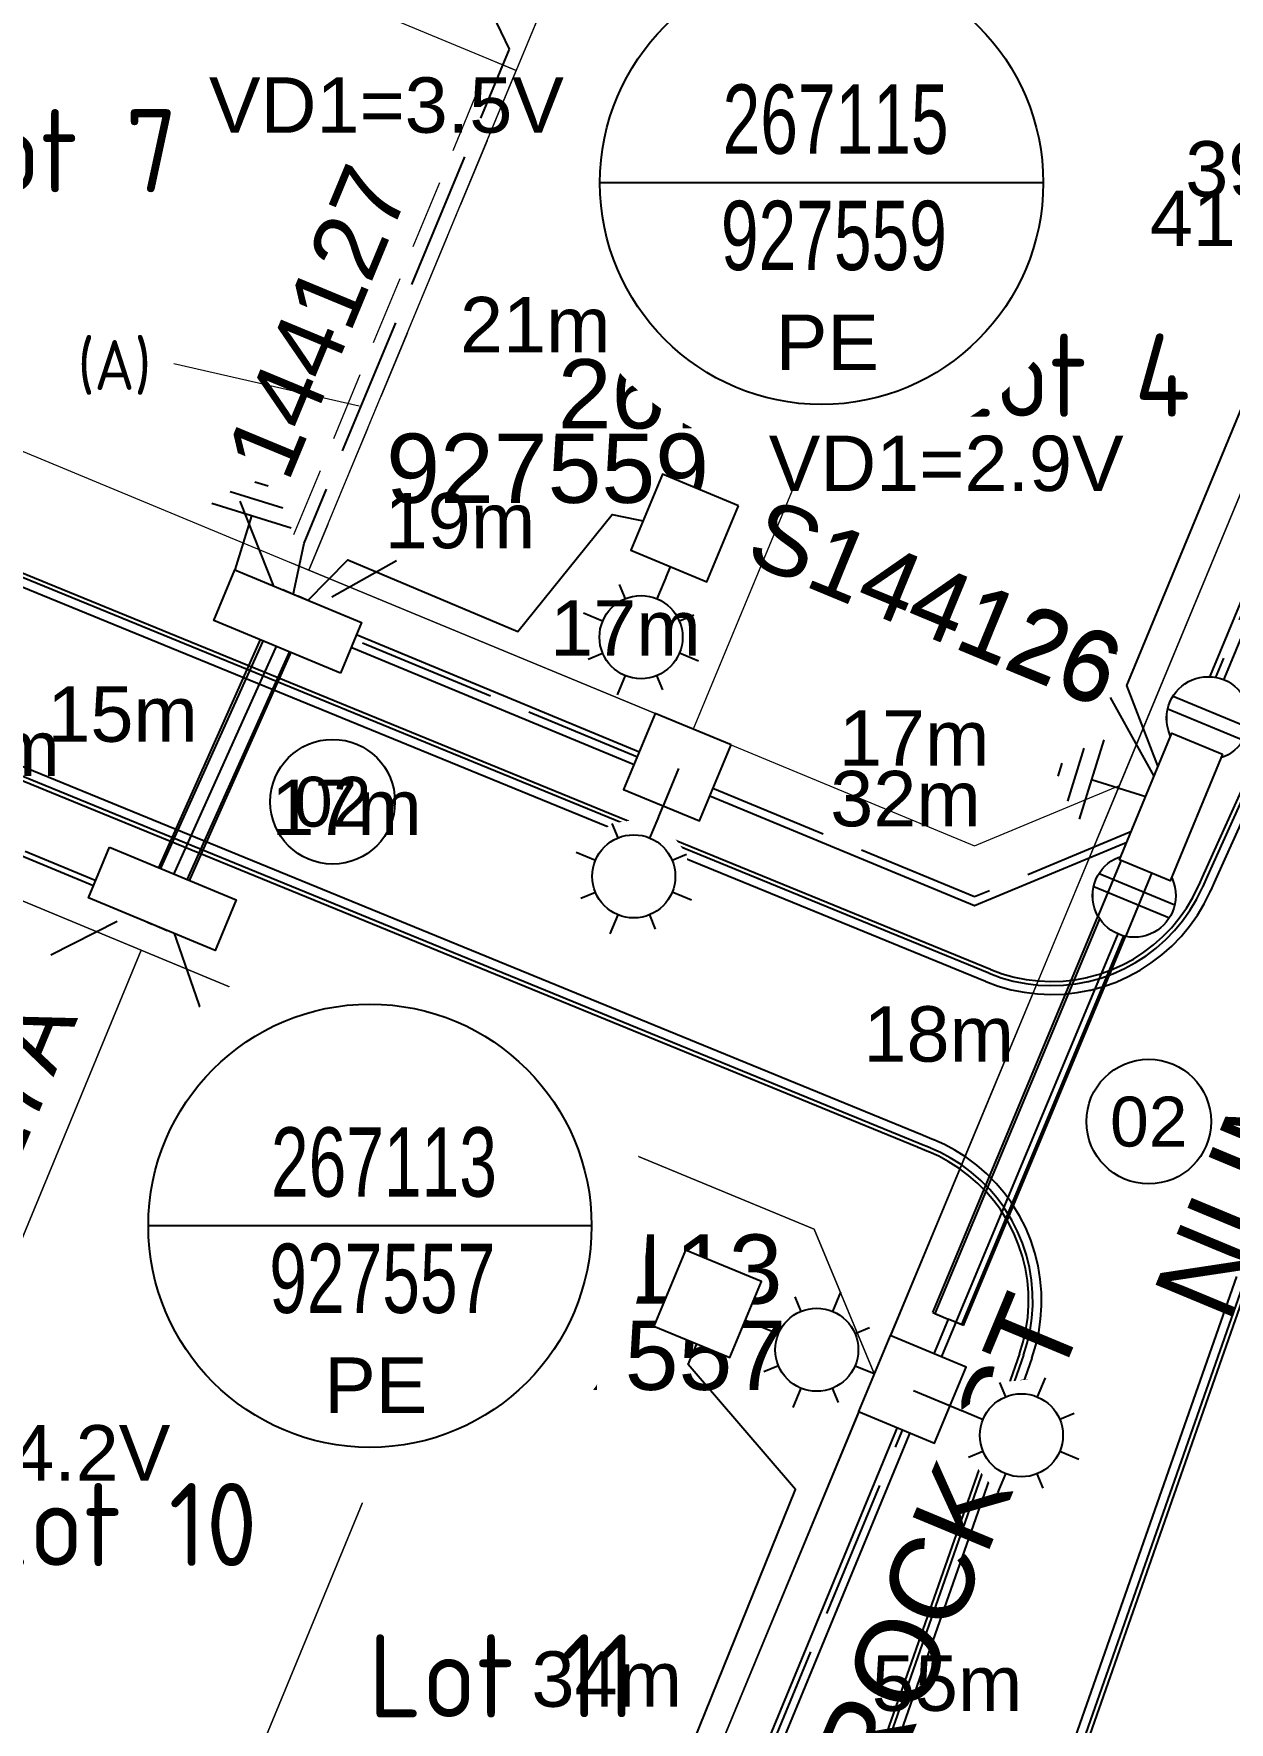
# Model space of a CAD drawing. Header units: metres. Extents: x 280551 to 281020, y 6140654 to 6141128.
# Drawn here: x 280735.3 to 280778.5, y 6140788.2 to 6140849.2 of the extents above; entities that cross this region are included whole.
import ezdxf
from ezdxf.enums import TextEntityAlignment as Align

# ---------------------------------------------------------------- set-up
doc = ezdxf.new("R2010")
doc.units = ezdxf.units.M
doc.linetypes.add('DASHED', pattern=[0.75, 0.5, -0.25])
doc.linetypes.add('IE Trench LV', pattern=[6.5, 5, -1.5])
doc.layers.get('0').update_dxf_attribs({"color": 6})
for name, color, linetype in [('_User Miscellaneous1', 251, 'Continuous'), ('_User Miscellaneous9', 7, 'Continuous'), ('Duct_SP_NEW', 2, 'Continuous'), ('Equip_LV_NEW', 2, 'Continuous'), ('Equip_SP_SL_NEW', 2, 'Continuous'), ('Mains_LV_New_R17', 2, 'Continuous'), ('Mains_LV_NEW_T84', 2, 'Continuous'), ('Mains_LV_NEW_T94', 2, 'Continuous'), ('Notes_LV_MISC', 7, 'Continuous'), ('Notes_SL_MISC', 7, 'Continuous'), ('Notes_SP_MISC', 7, 'Continuous'), ('Notes_SP_NEW', 2, 'Continuous'), ('Panels_LV_SL_NEW', 2, 'Continuous'), ('SupportsUG_SP_LV_SL_NEW', 2, 'Continuous'), ('Trench_SP_NEW', 2, 'Continuous')]:
    doc.layers.add(name, color=color, linetype=linetype)
for name, color, linetype, lineweight in [('Cadastre Developer_SP_NEW', 2, 'Continuous', 5), ('Cadastre Easements_SP_NEW', 2, 'Continuous', 5), ('Cadastre Roads_SP_EXT', 9, 'Continuous', 5), ('Cadastre Roads_SP_NEW', 2, 'Continuous', 5)]:
    doc.layers.add(name, color=color, linetype=linetype, lineweight=lineweight)
doc.styles.add('iecARIAL', font='arial.ttf', dxfattribs={"height": 2})
doc.styles.add('iecDevPlan', font='isocp.shx', dxfattribs={"height": 1.8})
doc.styles.add('LotNum', font='isocp.shx', dxfattribs={"height": 1.8})
doc.styles.add('POLE_LABEL', font='arial.ttf')
doc.styles.add('SL_LABEL', font='arial.ttf')
doc.styles.get("Standard").update_dxf_attribs({"font": 'arial.ttf'})
doc.linetypes.add('Cable 5', pattern='A,10,-1,["o",Standard,S=2,R=0,X=-1,Y=-0.7],-1e-05,["o",Standard,S=2,R=0,X=-0.2,Y=-0.7],-1.2', length=12.20001)
doc.linetypes.add('Cable New UG', pattern='A,7,-0.25,["x",Standard,S=2,R=0,X=0.2,Y=-0.8],-2.1', length=9.35)
doc.linetypes.add('IE Trench HV', pattern='A,7,-0.2,["/",Standard,S=3,R=0,X=0.6,Y=-1.4],-2.5', length=9.7)
doc.linetypes.add('IECLCABD1', pattern='A,5.25,-0.1,["o",Standard,S=2,R=0,X=1.5,Y=-0.7],-4', length=9.35)
doc.linetypes.add('IECLCABS2', pattern='A,7,-3,["//",Standard,S=1.5,R=0,X=-2.54,Y=-0.8],-0.001', length=10.001)

# ---------------------------------------------------------------- blocks, each defined once
blk = doc.blocks.new('DUCT_INDICATOR')
blk.add_circle((0, 0), 2.25)
blk.add_attdef('CODE', text='', height=1.8).set_placement((0, 0), align=Align.MIDDLE_CENTER)
at = {"flags": 1}
blk.add_attdef('Z', (0, 0), '', height=0.2, dxfattribs=at)
blk = doc.blocks.new('*U126')
for tag, flags, p in [('LEGEND', 9, (1.5, 0.6)), ('SUBURB', 9, (1.5, 0.2)), ('STREETNAME', 9, (1.5, 0)), ('PARENT', 9, (1.5, 0.4)), ('Z', 1, (1.5, -0.6)), ('LOCATION', 9, (1.5, -0.2)), ('NOTES', 9, (1.5, -0.4))]:
    blk.add_attdef(tag, text='', height=0.2, dxfattribs=dict(flags=flags)).set_placement(p, align=Align.MIDDLE_LEFT)
blk.add_wipeout([(-2.475, 3), (2.475, 3), (2.475, 1.02), (-2.475, 1.02)])
at = {"lineweight": -3}
blk.add_lwpolyline([(-2.475, 3), (2.475, 3), (2.475, 1.02), (-2.475, 1.02)], close=True, dxfattribs=at)
for tag, height, flags, p in [('ASSET_NUM', 2.5, 8, (2, 4)), ('STREET_CODE', 0.2, 9, (1.5, 2)), ('OWNED_BY', 0.2, 9, (1.5, 1.8)), ('OPERATED_BY', 0.2, 9, (1.5, 1.6)), ('STATE', 0.2, 9, (1.5, 1.2)), ('MAINTAINED_BY', 0.2, 9, (1.5, 1.4)), ('SUPPORT_TYPE', 0.2, 9, (1.5, 1)), ('USAGE', 0.2, 9, (1.5, 0.8))]:
    blk.add_attdef(tag, text='', height=height, dxfattribs=dict(flags=flags)).set_placement(p, align=Align.MIDDLE_LEFT)
blk = doc.blocks.new('*U159')
for tag, height, flags, p in [('ASSET_NUM', 2.5, 8, (2, 4)), ('STREET_CODE', 0.2, 9, (1.5, 2)), ('OWNED_BY', 0.2, 9, (1.5, 1.8)), ('OPERATED_BY', 0.2, 9, (1.5, 1.6))]:
    blk.add_attdef(tag, text='', height=height, dxfattribs=dict(flags=flags)).set_placement(p, align=Align.MIDDLE_LEFT)
blk.add_wipeout([(-2.475, 0.99), (2.475, 0.99), (2.475, -0.99), (-2.475, -0.99)])
at = {"lineweight": -3}
blk.add_lwpolyline([(-2.475, 0.99), (2.475, 0.99), (2.475, -0.99), (-2.475, -0.99)], close=True, dxfattribs=at)
for tag, flags, p in [('STATE', 9, (1.5, 1.2)), ('MAINTAINED_BY', 9, (1.5, 1.4)), ('SUPPORT_TYPE', 9, (1.5, 1)), ('USAGE', 9, (1.5, 0.8)), ('LEGEND', 9, (1.5, 0.6)), ('SUBURB', 9, (1.5, 0.2)), ('STREETNAME', 9, (1.5, 0)), ('PARENT', 9, (1.5, 0.4)), ('Z', 1, (1.5, -0.6)), ('LOCATION', 9, (1.5, -0.2)), ('NOTES', 9, (1.5, -0.4))]:
    blk.add_attdef(tag, text='', height=0.2, dxfattribs=dict(flags=flags)).set_placement(p, align=Align.MIDDLE_LEFT)
blk = doc.blocks.new('*U177')
for tag, p, flags in [('CONSTRUCTED_VOLTAGE', (0.889, -2.374), 9), ('NO_PHASES', (0.881, -2.099), 9), ('ACTUAL_STATUS', (0.903, -2.609), 9), ('OPERATED_BY', (0.865, -3.08), 9), ('MAINTAINED_BY', (0.889, -2.845), 9), ('ORIENTATION', (0.871, -3.617), 9), ('OWNED_BY', (0.879, -3.371), 9), ('STATE', (0.863, -4.313), 9), ('USAGE', (0.883, -3.864), 9), ('NOTES', (0.883, -4.064), 1), ('SWITCH_TYPE', (0.863, -4.557), 9), ('Z', (0.874, -5.059), 9), ('LEGEND', (0.874, -4.819), 9)]:
    blk.add_attdef(tag, p, '', height=0.2, dxfattribs=dict(flags=flags))
blk.add_wipeout([(-1.056, 1.057), (-1.18, 0.916), (-1.286, 0.761), (-1.371, 0.594), (-1.435, 0.417), (-1.476, 0.234), (-1.493, 0.047), (-1.487, -0.14), (-1.458, -0.326), (-1.406, -0.506), (-1.331, -0.678), (-1.236, -0.839), (-1.121, -0.988), (-0.988, -1.12), (-0.84, -1.235), (-0.679, -1.331), (-0.506, -1.406), (-0.326, -1.458), (-0.141, -1.487), (0.047, -1.493), (0.233, -1.476), (0.416, -1.435), (0.593, -1.371), (0.76, -1.286), (0.915, -1.181), (1.056, -1.057), (1.18, -0.916), (1.286, -0.761), (1.371, -0.594), (1.435, -0.417), (1.476, -0.234), (1.493, -0.047), (1.487, 0.14), (1.458, 0.326), (1.406, 0.506), (1.331, 0.678), (1.236, 0.839), (1.121, 0.988), (0.988, 1.12), (0.84, 1.235), (0.679, 1.331), (0.506, 1.406), (0.326, 1.458), (0.141, 1.487), (-0.047, 1.493), (-0.233, 1.476), (-0.416, 1.435), (-0.593, 1.371), (-0.76, 1.286), (-0.915, 1.181)])
for p, q in [((-0.25, -1.479), (-0.25, 1.479)), ((0.25, -1.479), (0.25, 1.479))]:
    blk.add_line(p, q)
blk.add_circle((0, 0), 1.5)
at = {"flags": 9}
blk.add_attdef('TYPE', text='', height=0.2, dxfattribs=at).set_placement((0.881, -1.447), align=Align.MIDDLE_LEFT)
blk.add_attdef('OPERATING_VOLTAGE', (0.891, -1.822), '', height=0.2, dxfattribs=at)
blk = doc.blocks.new('PANEL_NEW')
at = {"layer": 'Panels_LV_SL_NEW'}
h = blk.add_hatch(color=256, dxfattribs=at)
h.paths.add_polyline_path([(-0.8, -0.32), (0.8, -0.32), (0.8, 0.32), (-0.8, 0.32)])
h.paths.add_polyline_path([(-0.72, 0.24), (0.72, 0.24), (0.72, -0.24), (-0.72, -0.24)], flags=16)
for points in [[(-0.8, -0.32), (0.8, -0.32), (0.8, 0.32), (-0.8, 0.32)], [(-0.72, -0.24), (0.72, -0.24), (0.72, 0.24), (-0.72, 0.24)]]:
    blk.add_lwpolyline(points, close=True)
for tag, flags, p in [('CONNECTOR_TYPE', 9, (1.5, 0)), ('OPERATING_VOLTAGE', 9, (1.5, -0.6)), ('CONSTRUCTED_VOLTAGE', 9, (1.5, -0.2)), ('NO_PHASES', 9, (1.5, -0.4)), ('ORIENTATION', 9, (1.5, -0.8)), ('OWNED_BY', 9, (1.5, -1)), ('OPERATED_BY', 9, (1.5, -1.2)), ('STATE', 9, (1.5, -1.6)), ('USAGE', 9, (1.5, -1.8)), ('MAINTAINED_BY', 9, (1.5, -1.4)), ('Z', 1, (1.5, -2.2)), ('NOTES', 9, (1.5, -2))]:
    blk.add_attdef(tag, text='', height=0.2, dxfattribs=dict(flags=flags)).set_placement(p, align=Align.MIDDLE_LEFT)
blk = doc.blocks.new('*U150')
blk.add_blockref('*U159', (0, 2.01))
for tag, flags, p in [('STREET_CODE', 9, (1.5, 0)), ('OWNED_BY', 9, (1.5, -0.2)), ('OPERATED_BY', 9, (1.5, -0.4)), ('MAINTAINED_BY', 9, (1.5, -0.6)), ('STATE', 9, (1.5, -0.8)), ('SUPPORT_TYPE', 9, (1.5, -1)), ('USAGE', 9, (1.5, -1.2)), ('SUBURB', 9, (1.5, -1.8)), ('LEGEND', 9, (1.5, -1.4)), ('PARENT', 9, (1.5, -1.6)), ('STREETNAME', 9, (1.5, -2)), ('LOCATION', 9, (1.5, -2.2)), ('NOTES', 9, (1.5, -2.4)), ('Z', 1, (1.5, -2.6))]:
    blk.add_attdef(tag, text='', height=0.2, dxfattribs=dict(flags=flags)).set_placement(p, align=Align.MIDDLE_LEFT)
for name, p in [('*U177', (-3.471, 2.024)), ('*U177', (3.471, 2.01)), ('PANEL_NEW', (0, 2.01))]:
    blk.add_blockref(name, p)
at = {"flags": 8}
blk.add_attdef('ASSET_NUM', text='', height=2.5, dxfattribs=at).set_placement((2, 4.781), align=Align.MIDDLE_LEFT)
blk = doc.blocks.new('Earth')
for p, q in [((0, -2.044), (0, 0)), ((-1.5, -2.044), (1.5, -2.044)), ((-1, -2.644), (1, -2.644)), ((-0.25, -3.244), (0.25, -3.244))]:
    blk.add_line(p, q)
blk = doc.blocks.new('COLUMN_NEW')
for tag, height, flags, p in [('ASSET_NUM', 2.5, 8, (2, 2)), ('STREETNAME', 0.2, 9, (1.5, -2)), ('LOCATION', 0.2, 9, (1.5, -2.2)), ('NOTES', 0.2, 9, (1.5, -2.4)), ('Z', 0.2, 1, (1.5, -2.8)), ('LABEL_ALIGNMENT', 0.2, 9, (1.5, -2.6))]:
    blk.add_attdef(tag, text='', height=height, dxfattribs=dict(flags=flags)).set_placement(p, align=Align.MIDDLE_LEFT)
blk.add_wipeout([(-1.485, -1.485), (1.485, -1.485), (1.485, 1.485), (-1.485, 1.485)])
at = {"lineweight": -3}
blk.add_lwpolyline([(-1.485, -1.485), (1.485, -1.485), (1.485, 1.485), (-1.485, 1.485)], close=True, dxfattribs=at)
at = {"style": 'POLE_LABEL', "flags": 9}
blk.add_attdef('STRUCTURE_PLANT_NUMBER', text='', height=0.2, dxfattribs=at).set_placement((1.5, 0.242), align=Align.MIDDLE_LEFT)
at = {"flags": 9}
for tag, p in [('STREET_CODE', (1.5, 0)), ('OWNED_BY', (1.5, -0.4)), ('OPERATED_BY', (1.5, -0.6)), ('COLUMN_TYPE', (1.5, -0.2)), ('STATE', (1.5, -1)), ('USAGE', (1.5, -1.2)), ('MAINTAINED_BY', (1.5, -0.8)), ('SUBURB', (1.5, -1.8)), ('LEGEND', (1.5, -1.4)), ('PARENT', (1.5, -1.6))]:
    blk.add_attdef(tag, text='', height=0.2, dxfattribs=at).set_placement(p, align=Align.MIDDLE_LEFT)
blk = doc.blocks.new('SL_LANTERN_NEW')
blk.add_line((0, 0), (0, 0))
for tag, p, flags in [('Z', (0, 0), 1), ('OPERATED_BY', (0, -9.607), 9)]:
    blk.add_attdef(tag, p, '', height=0.2, dxfattribs=dict(flags=flags))
at = {"style": 'SL_LABEL', "flags": 9}
blk.add_attdef('STREET_CODE', text='', height=0.2, dxfattribs=at).set_placement((0, -0.2), align=Align.MIDDLE_LEFT)
for tag, height, flags, p in [('CONSTRUCTED_VOLTAGE', 0.2, 9, (0, -0.4)), ('CONTROL_TYPE', 0.2, 9, (0, -0.6)), ('LANTERN_PURPOSE', 0.2, 9, (0, -0.8)), ('LANTERN_TYPE', 0.2, 9, (0, -1)), ('NO_PHASES', 0.2, 9, (0, -1.2)), ('OPERATING_VOLTAGE', 0.2, 9, (0, -1.4)), ('ORIENTATION', 0.2, 9, (0, -1.6)), ('OWNED_BY', 0.2, 9, (0, -1.8)), ('LNUMBER', 2.5, 8, (1.2, -2.8)), ('STATE', 0.2, 9, (0, -2)), ('CEXIST', 0.2, 9, (0, -2.4)), ('USAGE', 0.2, 9, (0, -2.2)), ('CNEW', 0.2, 9, (0, -2.6)), ('CNUMBER', 0.2, 9, (0, -2.8)), ('CREMOVE', 0.2, 9, (0, -3)), ('CREPLACE', 0.2, 9, (0, -3.2)), ('LKINGHEIGHT', 0.2, 9, (0, -3.4)), ('LBRACKET', 0.2, 9, (0, -3.6)), ('LBRACKETVOCAB', 0.2, 9, (0, -3.8)), ('LCATEGORY', 0.2, 9, (0, -4)), ('LCHARGE1', 0.2, 9, (0, -4.2)), ('LCHARGE1PERCENT', 0.2, 9, (0, -4.4)), ('LCHARGE2', 0.2, 9, (0, -4.6)), ('LCHARGE2PERCENT', 0.2, 9, (0, -4.8)), ('LCHARGE3', 0.2, 9, (0, -5)), ('LCHARGE3PERCENT', 0.2, 9, (0, -5.2)), ('LEXIST', 0.2, 9, (0, -5.4)), ('LLAMP', 0.2, 9, (0, -5.6)), ('LLAMPVOCAB', 0.2, 9, (0, -5.8)), ('LMAST', 0.2, 9, (0, -6)), ('LMASTVOCAB', 0.2, 9, (0, -6.2)), ('LNEW', 0.2, 9, (0, -6.4)), ('LANTNUMBER', 0.2, 9, (0, -6.6)), ('LOUTREACH', 0.2, 9, (0, -7)), ('LOUTREACHVOCAB', 0.2, 9, (0, -7.2)), ('LRATECODE', 0.2, 9, (0, -7.4)), ('LREMOVE', 0.2, 9, (0, -7.6)), ('LREPLACE', 0.2, 9, (0, -7.8)), ('LTYPE', 0.2, 9, (0, -8)), ('SUBURB', 0.2, 9, (0, -8.6)), ('LTYPEVOCAB', 0.2, 9, (0, -8.2)), ('LEGEND', 0.2, 9, (0, -8.4)), ('STREETNAME', 0.2, 9, (0, -8.8)), ('LOCATION', 0.2, 9, (0, -9)), ('NOTES', 0.2, 9, (0, -9.2)), ('MAINTAINED_BY', 0.2, 9, (0, -9.863))]:
    blk.add_attdef(tag, text='', height=height, dxfattribs=dict(flags=flags)).set_placement(p, align=Align.MIDDLE_LEFT)
blk.add_wipeout([(0, 6.468), (1.458, 5.676), (2.25, 4.218), (1.458, 2.759), (0, 1.865), (-1.459, 2.759), (-2.25, 4.218), (-1.459, 5.676)])
for p, q in [((0, 5.718), (0, 6.468)), ((-1.459, 5.676), (-1.061, 5.278)), ((1.458, 5.676), (1.06, 5.278)), ((-2.25, 4.218), (-1.5, 4.218)), ((1.5, 4.218), (2.25, 4.218)), ((-1.459, 2.759), (-1.061, 3.157)), ((1.458, 2.759), (1.06, 3.157)), ((0, 0), (0, 2.721))]:
    blk.add_line(p, q)
blk.add_circle((0, 4.218), 1.5)
at = {"style": 'SL_LABEL', "flags": 8}
blk.add_attdef('ASSET_NUM', text='', height=2.5, dxfattribs=at).set_placement((2, 2), align=Align.MIDDLE_LEFT)
blk = doc.blocks.new('SLANTERN_NUM_NEW')
blk.add_line((0, 0), (8, 0))
at = {"flags": 1}
blk.add_attdef('Z', (0, 0), '', height=0.2, dxfattribs=at)
blk.add_wipeout([(-0.314, 10), (-0.942, 9.961), (-1.565, 9.882), (-2.183, 9.764), (-2.791, 9.608), (-3.389, 9.413), (-3.973, 9.182), (-4.542, 8.914), (-5.093, 8.612), (-5.624, 8.275), (-6.132, 7.905), (-6.616, 7.505), (-7.075, 7.075), (-7.505, 6.616), (-7.905, 6.132), (-8.275, 5.624), (-8.612, 5.093), (-8.914, 4.542), (-9.182, 3.973), (-9.413, 3.389), (-9.608, 2.791), (-9.764, 2.183), (-9.882, 1.565), (-9.961, 0.942), (-10, 0.314), (-10, -0.314), (-9.961, -0.942), (-9.882, -1.565), (-9.764, -2.183), (-9.608, -2.791), (-9.413, -3.389), (-9.182, -3.973), (-8.914, -4.542), (-8.612, -5.093), (-8.275, -5.624), (-7.905, -6.132), (-7.505, -6.616), (-7.075, -7.075), (-6.616, -7.505), (-6.132, -7.905), (-5.624, -8.275), (-5.093, -8.612), (-4.542, -8.914), (-3.973, -9.182), (-3.389, -9.413), (-2.791, -9.608), (-2.183, -9.764), (-1.565, -9.882), (-0.942, -9.961), (-0.314, -10), (0.314, -10), (0.942, -9.961), (1.565, -9.882), (2.183, -9.764), (2.791, -9.608), (3.389, -9.413), (3.973, -9.182), (4.542, -8.914), (5.093, -8.612), (5.624, -8.275), (6.132, -7.905), (6.616, -7.505), (7.075, -7.075), (7.505, -6.616), (7.905, -6.132), (8.275, -5.624), (8.612, -5.093), (8.914, -4.542), (9.182, -3.973), (9.413, -3.389), (9.608, -2.791), (9.764, -2.183), (9.882, -1.565), (9.961, -0.942), (10, -0.314), (10, 0.314), (9.961, 0.942), (9.882, 1.565), (9.764, 2.183), (9.608, 2.791), (9.413, 3.389), (9.182, 3.973), (8.914, 4.542), (8.612, 5.093), (8.275, 5.624), (7.905, 6.132), (7.505, 6.616), (7.075, 7.075), (6.616, 7.505), (6.132, 7.905), (5.624, 8.275), (5.093, 8.612), (4.542, 8.914), (3.973, 9.182), (3.389, 9.413), (2.791, 9.608), (2.183, 9.764), (1.565, 9.882), (0.942, 9.961), (0.314, 10)])
at = {"linetype": 'Continuous'}
blk.add_line((8, 0), (-8, 0), dxfattribs=at)
blk.add_circle((0, 0), 8, dxfattribs=at)
at = {"width": 0.7}
for tag, p in [('SNUMBER', (0.505, 1.051)), ('CNUMBER', (0.444, -3.148))]:
    blk.add_attdef(tag, text='', height=2.5, dxfattribs=at).set_placement(p, align=Align.CENTER)
at = {"layer": 'Notes_LV_MISC', "linetype": 'IECLCABD1', "insert": (-1.654, -4.754), "char_height": 2, "attachment_point": 1, "style": 'iecARIAL'}
blk.add_mtext_dynamic_manual_height_columns('PE', width=3.96525, gutter_width=10, heights=[0], dxfattribs=at)

msp = doc.modelspace()

# ---------------------------------------------------------------- linework, layer by layer
at = {"layer": '_User Miscellaneous1', "linetype": 'Continuous', "elevation": 9999}
for points in [[(280803.89495, 6140877.17912), (280777.91127, 6140819.68255), (280777.52938, 6140818.83106), (280777.34848, 6140818.4231), (280777.34436, 6140818.41375)], [(280804.02809, 6140877.10949), (280778.04796, 6140819.62078), (280777.66643, 6140818.77007), (280777.48569, 6140818.36248), (280777.48157, 6140818.35314)], [(280804.32324, 6140876.98557), (280778.33956, 6140819.489), (280777.95878, 6140818.63995), (280777.7784, 6140818.23316), (280777.77428, 6140818.22385)], [(280769.78564, 6140815.25042), (280770.21548, 6140815.09354), (280770.65611, 6140814.97015), (280771.10492, 6140814.88098), (280771.55925, 6140814.82657), (280772.01642, 6140814.80724), (280772.47373, 6140814.82309), (280772.91734, 6140814.87237), (280773.356, 6140814.95477), (280773.37793, 6140814.95979), (280773.81949, 6140815.07982), (280774.25051, 6140815.23343), (280774.66846, 6140815.41971), (280775.07086, 6140815.63755), (280775.45532, 6140815.88568), (280775.81958, 6140816.16261), (280776.16148, 6140816.46672), (280776.479, 6140816.79621), (280776.77027, 6140817.14912), (280777.03355, 6140817.52337), (280777.26729, 6140817.91674), (280777.47011, 6140818.32692), (280777.48174, 6140818.35307)], [(280769.84244, 6140815.38925), (280770.26145, 6140815.23632), (280770.69097, 6140815.11604), (280771.12847, 6140815.02912), (280771.57135, 6140814.97609), (280772.01699, 6140814.95724), (280772.46277, 6140814.97269), (280772.8952, 6140815.02073), (280773.3228, 6140815.10105), (280773.34418, 6140815.10594), (280773.7746, 6140815.22295), (280774.19476, 6140815.37269), (280774.60217, 6140815.55427), (280774.99443, 6140815.76662), (280775.3692, 6140816.00849), (280775.72428, 6140816.27844), (280776.05756, 6140816.57489), (280776.36707, 6140816.89606), (280776.65099, 6140817.24008), (280776.90764, 6140817.60489), (280777.13548, 6140817.98835), (280777.33319, 6140818.38818), (280777.34453, 6140818.41368)], [(280769.66444, 6140814.95426), (280770.1174, 6140814.78894), (280770.58173, 6140814.65891), (280771.05468, 6140814.56495), (280771.53344, 6140814.50762), (280772.0152, 6140814.48724), (280772.4971, 6140814.50395), (280772.96457, 6140814.55588), (280773.42683, 6140814.64271), (280773.44994, 6140814.648), (280773.91524, 6140814.77448), (280774.36945, 6140814.93635), (280774.80987, 6140815.13265), (280775.23391, 6140815.36221), (280775.63905, 6140815.62368), (280776.0229, 6140815.91551), (280776.38319, 6140816.23597), (280776.71779, 6140816.58318), (280777.02472, 6140816.95507), (280777.30216, 6140817.34945), (280777.54847, 6140817.76398), (280777.7622, 6140818.19621), (280777.77445, 6140818.22377)], [(280771.32826, 6140801.36289), (280771.47016, 6140801.82372), (280771.57623, 6140802.2941), (280771.64583, 6140802.77124), (280771.67857, 6140803.25232), (280771.67424, 6140803.73449), (280771.63286, 6140804.2149), (280771.55469, 6140804.69071), (280771.44019, 6140805.1591), (280771.29003, 6140805.61732), (280771.10511, 6140806.06263), (280770.88651, 6140806.49242), (280770.63552, 6140806.90414), (280770.57831, 6140806.98885), (280770.32203, 6140807.33552), (280770.04253, 6140807.66376), (280769.70403, 6140808.00716), (280769.34014, 6140808.32353), (280768.95302, 6140808.611), (280768.54494, 6140808.86787), (280768.17171, 6140809.06677), (280767.78591, 6140809.24005)], [(280770.88472, 6140801.51837), (280771.01599, 6140801.94466), (280771.1141, 6140802.37978), (280771.17849, 6140802.82115), (280771.20877, 6140803.26617), (280771.20476, 6140803.71219), (280771.16649, 6140804.15659), (280771.09418, 6140804.59674), (280770.98827, 6140805.03002), (280770.84936, 6140805.45389), (280770.6783, 6140805.86582), (280770.47608, 6140806.2634), (280770.24391, 6140806.64425), (280770.19099, 6140806.72261), (280769.95392, 6140807.04329), (280769.69537, 6140807.34693), (280769.38225, 6140807.66458), (280769.04563, 6140807.95724), (280768.68753, 6140808.22316), (280768.31005, 6140808.46078), (280767.96479, 6140808.64477), (280767.60791, 6140808.80506)], [(280771.02628, 6140801.46875), (280771.16093, 6140801.90607), (280771.26159, 6140802.35244), (280771.32764, 6140802.80522), (280771.35871, 6140803.26175), (280771.3546, 6140803.71931), (280771.31533, 6140804.1752), (280771.24116, 6140804.62673), (280771.1325, 6140805.07122), (280770.99, 6140805.50605), (280770.81451, 6140805.92864), (280770.60707, 6140806.33649), (280770.3689, 6140806.7272), (280770.3146, 6140806.80758), (280770.0714, 6140807.13656), (280769.80617, 6140807.44804), (280769.48494, 6140807.77392), (280769.13963, 6140808.07414), (280768.77226, 6140808.34694), (280768.38501, 6140808.5907), (280768.03083, 6140808.77945), (280767.66472, 6140808.94389)]]:
    msp.add_lwpolyline(points, dxfattribs=at)
at = {"layer": '_User Miscellaneous9'}
for p, q in [((280739.01515, 6140817.27261), (280744.29102, 6140829.10855)), ((280744.29102, 6140829.10855), (280744.83904, 6140828.86427)), ((280745.38706, 6140828.61998), (280744.83904, 6140828.86427)), ((280740.11119, 6140816.78405), (280745.38706, 6140828.61998)), ((280739.01515, 6140817.27261), (280739.56317, 6140817.02833)), ((280740.11119, 6140816.78405), (280739.56317, 6140817.02833))]:
    msp.add_line(p, q, dxfattribs=at)
at = {"layer": 'Cadastre Developer_SP_NEW', "color": 2}
for points in [[(280727.09395, 6140874.49995), (280746.77976, 6140866.35215), (280758.4678, 6140861.69365), (280752.71627, 6140847.84014), (280721.49225, 6140860.78822)], [(280721.49225, 6140860.78822), (280715.76137, 6140846.76031), (280726.34988, 6140848.19097), (280727.86967, 6140837.01354), (280745.22976, 6140829.80646), (280752.71627, 6140847.84014)], [(280726.44911, 6140785.28167), (280712.59328, 6140791.02765), (280725.31627, 6140821.83225), (280739.17208, 6140816.08628)]]:
    msp.add_lwpolyline(points, close=True, dxfattribs=at)
at = {"layer": 'Cadastre Easements_SP_NEW', "color": 2}
msp.add_line((280747.04308, 6140835.72486), (280740.3601, 6140837.25051), dxfattribs=at)
at = {"layer": 'Cadastre Easements_SP_NEW', "color": 2, "linetype": 'DASHED', "ltscale": 5, "flags": 128}
msp.add_lwpolyline([(280751.79282, 6140848.22309), (280752.71627, 6140847.84014), (280745.22976, 6140829.80646), (280744.31327, 6140830.18694), (280751.79282, 6140848.22309)], dxfattribs=at)
at = {"layer": 'Duct_SP_NEW'}
for p, q in [((280744.10504, 6140828.44904), (280739.34901, 6140817.86983)), ((280744.10504, 6140828.44904), (280744.57931, 6140828.23582)), ((280745.05359, 6140828.0226), (280744.57931, 6140828.23582)), ((280745.05359, 6140828.0226), (280740.29757, 6140817.44339)), ((280774.73953, 6140819.54595), (280767.82774, 6140802.97145)), ((280774.73953, 6140819.54595), (280775.21948, 6140819.34581)), ((280775.69942, 6140819.14567), (280768.78762, 6140802.57117)), ((280775.69942, 6140819.14567), (280775.21948, 6140819.34581)), ((280739.34901, 6140817.86983), (280739.82329, 6140817.65661)), ((280740.29757, 6140817.44339), (280739.82329, 6140817.65661)), ((280767.82774, 6140802.97145), (280768.30768, 6140802.77131)), ((280768.78762, 6140802.57117), (280768.30768, 6140802.77131))]:
    msp.add_line(p, q, dxfattribs=at)
at = {"layer": 'Mains_LV_New_R17', "linetype": 'Cable 5'}
for points in [[(280790.62156, 6140856.9959), (280775.87909, 6140821.45026)], [(280722.85655, 6140824.47852), (280739.74684, 6140817.4718)]]:
    msp.add_lwpolyline(points, dxfattribs=at)
at = {"layer": 'Mains_LV_NEW_T94', "color": 2, "linetype": 'IECLCABS2', "flags": 128}
msp.add_lwpolyline([(280744.46415, 6140827.9588), (280739.94276, 6140817.94267), (280739.94276, 6140817.94267)], dxfattribs=at)
at = {"layer": 'Notes_SL_MISC', "linetype": 'Cable 5'}
for points in [[(280776.4668, 6140821.21113), (280774.75255, 6140825.64321), (280786.25597, 6140853.44726), (280782.392, 6140857.96128), (280783.2665, 6140860.07001)], [(280722.85655, 6140824.47852), (280739.74684, 6140817.4718)]]:
    msp.add_lwpolyline(points, dxfattribs=at)
at = {"layer": 'Trench_SP_NEW', "linetype": 'IE Trench LV', "flags": 128}
for points in [[(280800.65194, 6140880.65982), (280787.75026, 6140849.55018), (280775.82918, 6140820.80786)], [(280744.4598, 6140827.94978), (280745.05663, 6140830.77285), (280752.47714, 6140848.61093), (280751.57299, 6140850.49388)], [(280742.74427, 6140832.29436), (280744.4598, 6140827.94978), (280748.3987, 6140830.14693)], [(280776.35183, 6140821.25884), (280776.35183, 6140821.25884), (280774.16621, 6140825.20415)], [(280722.98171, 6140824.6408), (280739.82329, 6140817.65661)], [(280741.47579, 6140813.53038), (280739.94276, 6140817.94267), (280735.91575, 6140815.91153)]]:
    msp.add_lwpolyline(points, dxfattribs=at)

# ---------------------------------------------------------------- block references
at = {"layer": 'Notes_LV_MISC', "color": 2, "lineweight": 0, "rotation": 162.7074081196487}
msp.add_blockref('Earth', (280742.55283, 6140829.81235), dxfattribs=at)
at = {"layer": 'Notes_SL_MISC', "linetype": 'IE Trench LV'}
ref = msp.add_blockref('SL_LANTERN_NEW', (280758.83642, 6140831.28039), dxfattribs=dict(at, rotation=157.476))
ref.add_attrib('ASSET_NUM', '267115', dxfattribs={"layer": '0', "height": 2.5, "style": 'SL_LABEL'}).set_placement((280754.47758, 6140844.80093), align=Align.MIDDLE_LEFT)
ref = msp.add_blockref('SL_LANTERN_NEW', (280759.66692, 6140803.27827), dxfattribs=dict(at, rotation=247.4759999339418))
ref.add_attrib('ASSET_NUM', '267113', dxfattribs={"layer": '0', "height": 2.5, "style": 'SL_LABEL'}).set_placement((280743.28575, 6140807.66248), align=Align.MIDDLE_LEFT)
at = {"layer": 'Notes_SP_NEW'}
for p in [(280746.089, 6140821.44542), (280775.54786, 6140809.89936)]:
    msp.add_blockref('DUCT_INDICATOR', p, dxfattribs=at).add_auto_attribs({'CODE': '02'})

# ---------------------------------------------------------------- texts
at = {"layer": 'Cadastre Developer_SP_NEW', "color": 2, "linetype": 'IE Trench HV', "style": 'LotNum'}
for s, p in [('Lot 7', (280736.06546, 6140844.94622)), ('Lot 4', (280772.55736, 6140836.8407)), ('Lot 10', (280738.28355, 6140795.35336)), ('Lot 11', (280752.21041, 6140789.89094))]:
    msp.add_text(s, height=3, dxfattribs=at).set_placement(p, align=Align.MIDDLE_CENTER)
at = {"layer": 'Cadastre Easements_SP_NEW', "color": 2, "style": 'iecDevPlan'}
msp.add_text('(A)', height=1.8, dxfattribs=at).set_placement((280738.21494, 6140837.20927), align=Align.MIDDLE_CENTER)
at = {"layer": 'Cadastre Roads_SP_EXT'}
msp.add_text('NUMROCK ST', height=3, rotation=67.428284, dxfattribs=at).set_placement((280778.43153, 6140802.54216))
at = {"layer": 'Notes_LV_MISC', "linetype": 'Cable New UG', "char_height": 2, "attachment_point": 1, "style": 'iecARIAL'}
for s, insert in [('41m', (280775.58681, 6140843.50167)), ('21m', (280730.80894, 6140824.37015)), ('17m', (280743.87356, 6140822.24316)), ('VD1=4.2V', (280727.41691, 6140798.94096)), ('34m', (280753.26554, 6140790.77578)), ('55m', (280765.54964, 6140790.62721))]:
    msp.add_mtext_dynamic_manual_height_columns(s, width=4.5646651, gutter_width=10, heights=[0], dxfattribs=dict(at, insert=insert))
at = {"layer": 'Notes_SP_MISC', "color": 2, "char_height": 2, "attachment_point": 1, "style": 'iecARIAL'}
for s, insert in [('39m', (280776.86622, 6140845.28895)), ('15m', (280735.79056, 6140825.60823)), ('18m', (280765.24942, 6140814.06216))]:
    msp.add_mtext_dynamic_manual_height_columns(s, width=2.9006178, gutter_width=10, heights=[0], dxfattribs=dict(at, insert=insert))

# ---------------------------------------------------------------- next in the draw order: linework, layer by layer
at = {"layer": '_User Miscellaneous1', "linetype": 'Continuous', "elevation": 9999}
for points in [[(280769.78564, 6140815.25042), (280769.77638, 6140815.25421), (280727.76424, 6140832.44602), (280727.75498, 6140832.44981)], [(280769.84244, 6140815.38925), (280769.83319, 6140815.39304), (280727.82105, 6140832.58485), (280727.81179, 6140832.58864)], [(280769.66444, 6140814.95426), (280769.65519, 6140814.95805), (280727.64305, 6140832.14986), (280727.63379, 6140832.15365)], [(280767.66472, 6140808.94389), (280767.65547, 6140808.94767), (280767.28014, 6140809.10126), (280767.27088, 6140809.10505), (280767.26163, 6140809.10884), (280725.24949, 6140826.30065), (280725.24023, 6140826.30444)], [(280767.78591, 6140809.24005), (280767.77666, 6140809.24384), (280767.40133, 6140809.39742), (280767.39208, 6140809.40121), (280767.38282, 6140809.405), (280725.37068, 6140826.59681), (280725.36142, 6140826.6006)], [(280767.60791, 6140808.80506), (280767.59866, 6140808.80885), (280767.22333, 6140808.96244), (280767.21407, 6140808.96622), (280767.20482, 6140808.97001), (280725.19268, 6140826.16182), (280725.18342, 6140826.16561)], [(280778.71594, 6140804.3012), (280760.0861, 6140751.15743)], [(280779.01793, 6140804.19533), (280760.38808, 6140751.05157)], [(280779.15948, 6140804.14571), (280760.52963, 6140751.00195)], [(280770.88442, 6140801.51848), (280753.98039, 6140753.29782)], [(280771.02597, 6140801.46886), (280754.12195, 6140753.2482)], [(280771.32795, 6140801.36299), (280754.42393, 6140753.14234)]]:
    msp.add_lwpolyline(points, dxfattribs=at)
at = {"layer": 'Cadastre Developer_SP_NEW', "color": 2}
for points in [[(280772.31081, 6140855.91636), (280759.10252, 6140824.06135), (280745.22976, 6140829.80646), (280758.45499, 6140861.66233), (280772.31081, 6140855.91636)], [(280786.17996, 6140850.20148), (280772.32362, 6140855.94767), (280759.10252, 6140824.06135), (280769.26062, 6140819.84881), (280774.49505, 6140822.02857), (280786.17996, 6140850.20148)], [(280726.44858, 6140785.28038), (280739.17208, 6140816.08628), (280753.02792, 6140810.3403), (280740.30496, 6140779.53568), (280726.44911, 6140785.28167)], [(280740.30439, 6140779.53429), (280753.02792, 6140810.3403), (280763.47204, 6140806.01074), (280765.64156, 6140800.80089), (280754.4379, 6140773.67479), (280740.30496, 6140779.53569)]]:
    msp.add_lwpolyline(points, dxfattribs=at)
at = {"layer": 'Cadastre Roads_SP_EXT', "linetype": 'Continuous'}
msp.add_lwpolyline([(280818.15943, 6140874.80665), (280810.62324, 6140879.27863), (280800.68672, 6140885.1756), (280743.26079, 6140746.80173), (280708.18125, 6140662.14399), (280708.17727, 6140662.13886), (280716.15517, 6140658.83967), (280726.80069, 6140654.42836), (280749.95154, 6140710.27618), (280764.27791, 6140744.8334), (280796.21563, 6140821.87522), (280818.15943, 6140874.80665)], close=True, dxfattribs=at)
at = {"layer": 'Cadastre Roads_SP_NEW', "color": 2, "elevation": -9999}
msp.add_lwpolyline([(280708.18123, 6140662.144), (280726.76836, 6140654.44905), (280749.90259, 6140710.22743), (280764.23085, 6140744.77394), (280796.17443, 6140821.79233), (280818.15956, 6140874.80014), (280822.14778, 6140876.45813), (280797.11866, 6140886.65253), (280799.20585, 6140881.60732), (280786.17996, 6140850.20148), (280774.49505, 6140822.02857), (280765.64156, 6140800.80089), (280743.1469, 6140746.44107), (280734.28824, 6140725.21865), (280730.49699, 6140715.95481), (280724.75027, 6140702.0993)], close=True, dxfattribs=at)
at = {"layer": 'Cadastre Roads_SP_NEW', "color": 2}
msp.add_lwpolyline([(280774.49505, 6140822.02857), (280765.64156, 6140800.80089), (280763.47205, 6140806.01072), (280753.02792, 6140810.3403), (280739.17208, 6140816.08628), (280725.31627, 6140821.83225), (280722.28179, 6140823.093), (280713.202, 6140816.06446), (280706.65902, 6140824.47982), (280715.76137, 6140846.76031), (280726.34988, 6140848.19097), (280727.86967, 6140837.01354), (280745.22972, 6140829.80648), (280759.10252, 6140824.06135), (280769.26062, 6140819.84881), (280774.49505, 6140822.02857)], dxfattribs=at)
at = {"layer": 'Mains_LV_New_R17', "linetype": 'Cable 5'}
for points in [[(280758.67114, 6140822.61309), (280744.65555, 6140828.42072)], [(280767.02697, 6140800.22588), (280755.82392, 6140773.10124), (280755.82353, 6140773.10031)]]:
    msp.add_lwpolyline(points, dxfattribs=at)
at = {"layer": 'Mains_LV_NEW_T84', "color": 2, "linetype": 'Cable New UG', "flags": 128}
for points in [[(280811.67666, 6140873.02891), (280812.92056, 6140875.94117), (280801.05338, 6140880.84139), (280776.02613, 6140820.49967), (280769.26252, 6140817.68312), (280744.46415, 6140827.9588)], [(280776.34094, 6140821.2587), (280767.48878, 6140800.03421), (280756.28592, 6140772.91006), (280744.68023, 6140744.91732), (280737.95402, 6140742.07912), (280712.85057, 6140752.48946)]]:
    msp.add_lwpolyline(points, dxfattribs=at)
at = {"layer": 'Notes_SL_MISC', "linetype": 'Cable 5'}
for points in [[(280744.46415, 6140827.9588), (280746.63122, 6140830.17626), (280752.77048, 6140827.58608), (280756.1821, 6140831.81758), (280758.93331, 6140831.246)], [(280756.28592, 6140772.91006), (280754.57025, 6140776.27485), (280762.79096, 6140796.61642), (280758.92699, 6140801.13044), (280759.80149, 6140803.23917)]]:
    msp.add_lwpolyline(points, dxfattribs=at)
at = {"layer": 'Trench_SP_NEW', "linetype": 'IE Trench LV', "flags": 128}
for points in [[(280775.79647, 6140820.72901), (280769.26198, 6140818.00787), (280758.45131, 6140822.49103), (280744.57931, 6140828.23582)], [(280768.30588, 6140802.77206), (280756.00872, 6140773.02477), (280744.45023, 6140745.14588)]]:
    msp.add_lwpolyline(points, dxfattribs=at)

# ---------------------------------------------------------------- next in the draw order: texts
at = {"layer": 'Cadastre Developer_SP_NEW', "color": 2, "linetype": 'IE Trench HV', "style": 'LotNum'}
msp.add_text('Lot 5', height=3, dxfattribs=at).set_placement((280758.6305, 6140843.36036), align=Align.MIDDLE_CENTER)
at = {"layer": 'Cadastre Easements_SP_NEW'}
msp.add_text('NUMROCK ST', height=3, rotation=67.428284, dxfattribs=at).set_placement((280762.42914, 6140776.74086))
at = {"layer": 'Notes_LV_MISC', "linetype": 'Cable New UG', "insert": (280741.62311, 6140847.59242), "char_height": 2, "attachment_point": 1, "style": 'iecARIAL'}
msp.add_mtext_dynamic_manual_height_columns('VD1=3.5V', width=4.5646651, gutter_width=10, heights=[0], dxfattribs=at)
at = {"layer": 'Notes_SP_MISC', "color": 2, "insert": (280753.94242, 6140828.71446), "char_height": 2, "attachment_point": 1, "style": 'iecARIAL'}
msp.add_mtext_dynamic_manual_height_columns('17m', width=2.9006178, gutter_width=10, heights=[0], dxfattribs=at)

# ---------------------------------------------------------------- next in the draw order: block references
at = {"layer": 'Panels_LV_SL_NEW'}
ref = msp.add_blockref('*U150', (280774.49505, 6140822.02857), dxfattribs=dict(at, rotation=247.484))
ref.add_attrib('ASSET_NUM', 'S144126', dxfattribs={"layer": '0', "height": 2.5, "rotation": 337.939}).set_placement((280761.37639, 6140831.30709), align=Align.MIDDLE_LEFT)
at = {"layer": 'SupportsUG_SP_LV_SL_NEW'}
ref = msp.add_blockref('COLUMN_NEW', (280758.53367, 6140822.68963), dxfattribs=dict(at, rotation=157.4763504706823))
ref.add_attrib('ASSET_NUM', '927559', dxfattribs={"layer": '0', "height": 2.5}).set_placement((280748.02188, 6140833.48252), align=Align.MIDDLE_LEFT)
ref = msp.add_blockref('COLUMN_NEW', (280767.01328, 6140800.23203), dxfattribs=dict(at, rotation=247.476))
ref.add_attrib('ASSET_NUM', '927557', dxfattribs={"layer": '0', "height": 2.5}).set_placement((280750.80405, 6140801.46357), align=Align.MIDDLE_LEFT)

# ---------------------------------------------------------------- next in the draw order: linework, layer by layer
at = {"layer": '_User Miscellaneous9'}
for p in [(280774.6657, 6140819.57674), (280775.77325, 6140819.11488)]:
    msp.add_line(p, (280775.21948, 6140819.34581), dxfattribs=at)

# ---------------------------------------------------------------- next in the draw order: block references
at = {"layer": 'Equip_SP_SL_NEW', "linetype": 'IE Trench LV'}
ref = msp.add_blockref('SL_LANTERN_NEW', (280767.05422, 6140800.19079), dxfattribs=dict(at, rotation=247.4759999339418))
ref.add_attrib('ASSET_NUM', '267113', dxfattribs={"layer": '0', "height": 2.5, "style": 'SL_LABEL'}).set_placement((280750.67306, 6140804.575), align=Align.MIDDLE_LEFT)
at = {"layer": 'Notes_LV_MISC', "color": 2, "lineweight": 0, "rotation": 252.7074081196487}
msp.add_blockref('Earth', (280775.43729, 6140821.63794), dxfattribs=at)

# ---------------------------------------------------------------- next in the draw order: texts
at = {"layer": 'Notes_LV_MISC', "linetype": 'Cable New UG', "char_height": 2, "attachment_point": 1, "style": 'iecARIAL'}
for s, insert in [('19m', (280747.96832, 6140832.59476)), ('32m', (280764.05032, 6140822.55696))]:
    msp.add_mtext_dynamic_manual_height_columns(s, width=4.5646651, gutter_width=10, heights=[0], dxfattribs=dict(at, insert=insert))

# ---------------------------------------------------------------- next in the draw order: linework, layer by layer
at = {"layer": '_User Miscellaneous9'}
for p, q in [((280767.7539, 6140803.00224), (280774.6657, 6140819.57674)), ((280768.86146, 6140802.54037), (280775.77325, 6140819.11488)), ((280767.7539, 6140803.00224), (280768.30768, 6140802.77131)), ((280768.86146, 6140802.54037), (280768.30768, 6140802.77131))]:
    msp.add_line(p, q, dxfattribs=at)

# ---------------------------------------------------------------- next in the draw order: block references
at = {"layer": 'Equip_LV_NEW'}
ref = msp.add_blockref('*U126', (280745.22976, 6140829.80646), dxfattribs=dict(at, rotation=157.4763301528688))
ref.add_attrib('ASSET_NUM', '144127', dxfattribs={"layer": '0', "height": 2.5, "rotation": 67.4763301}).set_placement((280743.31707, 6140833.39524), align=Align.MIDDLE_LEFT)
at = {"layer": 'Equip_SP_SL_NEW', "linetype": 'IE Trench LV'}
ref = msp.add_blockref('SL_LANTERN_NEW', (280758.57425, 6140822.64748), dxfattribs=dict(at, rotation=157.476))
ref.add_attrib('ASSET_NUM', '267115', dxfattribs={"layer": '0', "height": 2.5, "style": 'SL_LABEL'}).set_placement((280754.21541, 6140836.16802), align=Align.MIDDLE_LEFT)
at = {"layer": 'Notes_SL_MISC'}
ref = msp.add_blockref('COLUMN_NEW', (280759.62597, 6140803.31951), dxfattribs=dict(at, rotation=247.476))
ref.add_attrib('ASSET_NUM', '927557', dxfattribs={"layer": '0', "height": 2.5}).set_placement((280743.41674, 6140804.55105), align=Align.MIDDLE_LEFT)

# ---------------------------------------------------------------- next in the draw order: block references
at = {"layer": 'Notes_LV_MISC'}
msp.add_blockref('SLANTERN_NUM_NEW', (280747.43629, 6140806.1389), dxfattribs=at).add_auto_attribs({'SNUMBER': '267113', 'CNUMBER': '927557'})
at = {"layer": 'Notes_SL_MISC'}
ref = msp.add_blockref('COLUMN_NEW', (280758.79584, 6140831.32254), dxfattribs=dict(at, rotation=157.4763504706823))
ref.add_attrib('ASSET_NUM', '927559', dxfattribs={"layer": '0', "height": 2.5}).set_placement((280754.5877, 6140840.84842), align=Align.MIDDLE_LEFT)

# ---------------------------------------------------------------- next in the draw order: texts
at = {"layer": 'Notes_SP_MISC', "color": 2, "insert": (280764.3632, 6140824.74345), "char_height": 2, "attachment_point": 1, "style": 'iecARIAL'}
msp.add_mtext_dynamic_manual_height_columns('17m', width=2.9006178, gutter_width=10, heights=[0], dxfattribs=at)

# ---------------------------------------------------------------- next in the draw order: block references
at = {"layer": 'Equip_LV_NEW'}
ref = msp.add_blockref('*U126', (280774.49505, 6140822.02857), dxfattribs=dict(at, rotation=247.4835142725617))
ref.add_attrib('ASSET_NUM', 'S144126', dxfattribs={"layer": '0', "height": 2.5, "rotation": 337.4835143}).set_placement((280761.37639, 6140831.30709), align=Align.MIDDLE_LEFT)
ref = msp.add_blockref('*U126', (280739.17208, 6140816.08628), dxfattribs=dict(at, rotation=337.4541083858813))
ref.add_attrib('ASSET_NUM', '144127A', dxfattribs={"layer": '0', "height": 2.5, "rotation": 67.4541084}).set_placement((280730.38609, 6140801.20462), align=Align.MIDDLE_LEFT)
at = {"layer": 'Notes_LV_MISC'}
msp.add_blockref('SLANTERN_NUM_NEW', (280763.73878, 6140843.78359), dxfattribs=at).add_auto_attribs({'SNUMBER': '267115', 'CNUMBER': '927559'})

# ---------------------------------------------------------------- next in the draw order: texts
at = {"layer": 'Notes_LV_MISC', "linetype": 'Cable New UG', "insert": (280761.82915, 6140834.65871), "char_height": 2, "attachment_point": 1, "style": 'iecARIAL'}
msp.add_mtext_dynamic_manual_height_columns('VD1=2.9V', width=4.5646651, gutter_width=10, heights=[0], dxfattribs=at)
at = {"layer": 'Notes_SP_MISC', "color": 2, "insert": (280750.68499, 6140839.66618), "char_height": 2, "attachment_point": 1, "style": 'iecARIAL'}
msp.add_mtext_dynamic_manual_height_columns('21m', width=2.6430114, gutter_width=10, heights=[0], dxfattribs=at)

doc.saveas('drawing.dxf')
